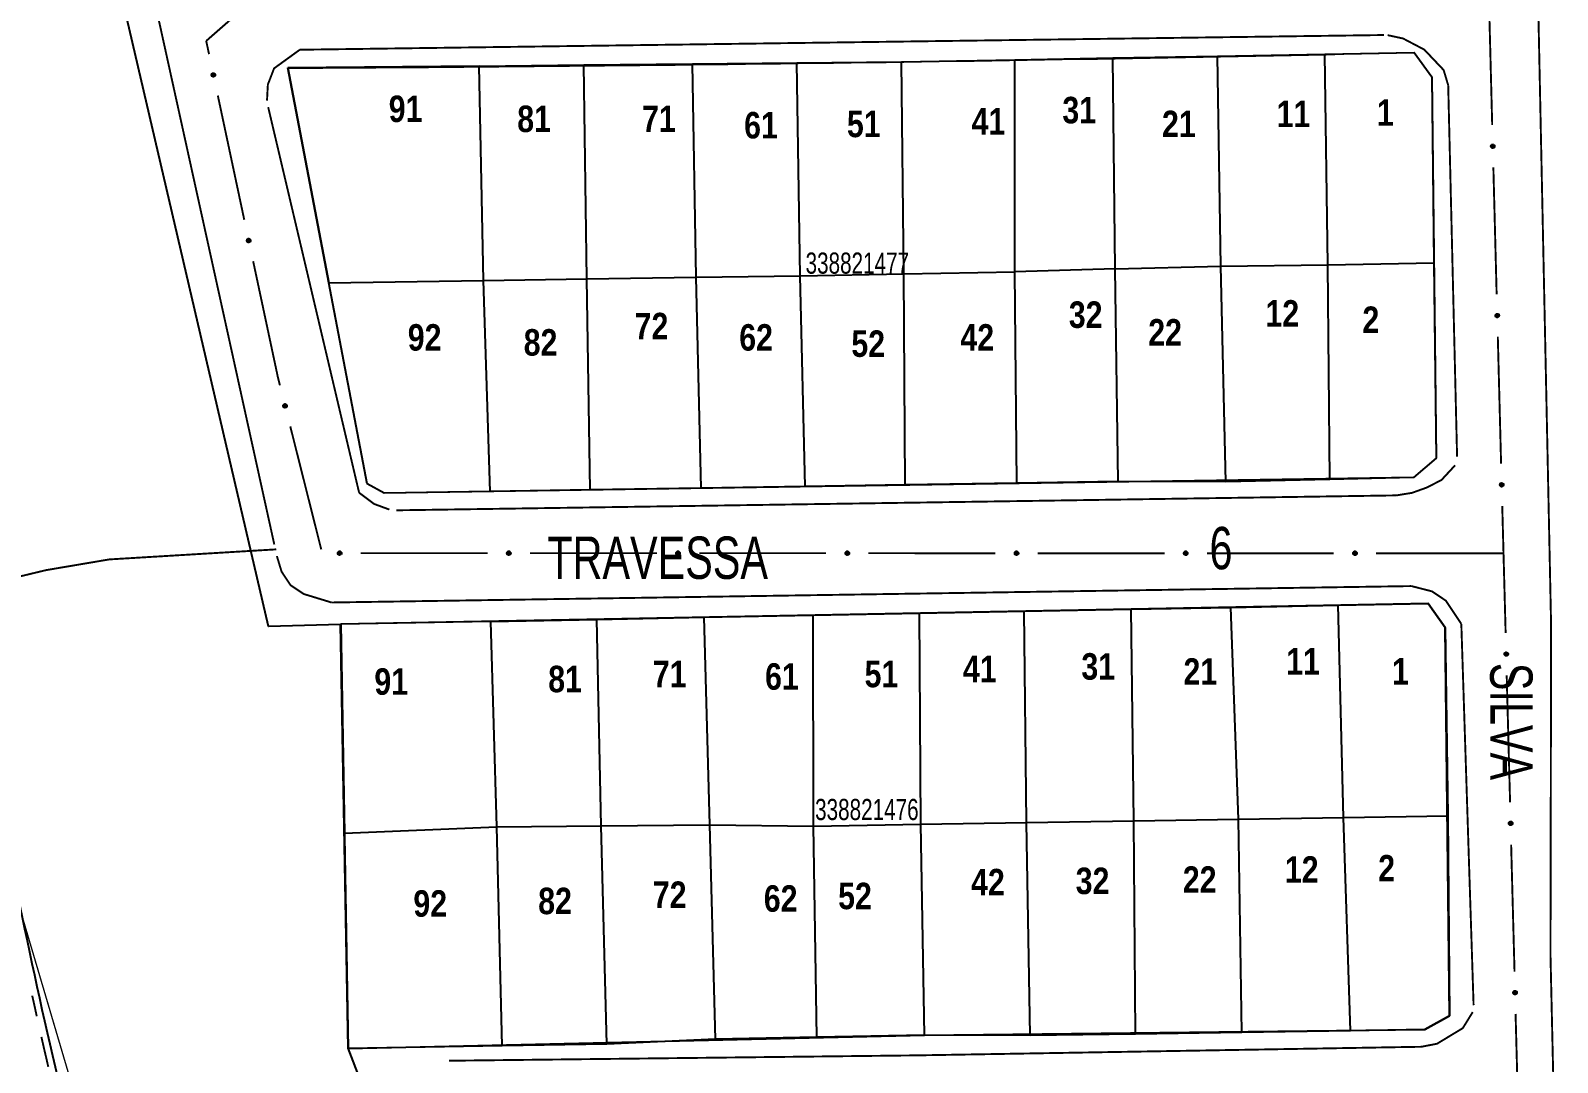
# Model space of a CAD drawing. Extents: x 204256 to 207861, y 4845615 to 4848347.
# Drawn here: x 204413.9 to 204558.3, y 4847186.8 to 4847284.3 of the extents above; entities that cross this region are included whole.
import ezdxf
from ezdxf.enums import TextEntityAlignment as Align

# ---------------------------------------------------------------- set-up
doc = ezdxf.new("R2010")
doc.units = 0
doc.header["$LTSCALE"] = 1.5
doc.header["$MEASUREMENT"] = 0
doc.linetypes.add('PHANTOMX2', pattern=[5, 2.5, -0.5, 0.5, -0.5, 0.5, -0.5])
doc.linetypes.add('TRACO_15', pattern=[3, 2, -1])
for name, color, linetype in [('CD-MALHA-LOTES', 40, 'CONTINUOUS'), ('CD_TXT_QUADRA', 7, 'CONTINUOUS'), ('LM-LIM-SETOR-FISCAL', 7, 'CONTINUOUS'), ('RU-QUADRAS', 210, 'CONTINUOUS'), ('SV-CAMINHO-TRILHA', 20, 'CONTINUOUS'), ('SV-EIXO-RUA-PAV', 20, 'CONTINUOUS'), ('SV-RUA-NAO-PAV-S-GUIA-C-GUIA', 7, 'PHANTOMX2'), ('SV-RUA-PAVIM-S-GUIA-C-GUIA', 7, 'CONTINUOUS'), ('SV-TXT-RUA-PAV-S-GUIA-C-GUIA', 7, 'CONTINUOUS'), ('Th_NmrPort', 7, 'CONTINUOUS')]:
    doc.layers.add(name, color=color, linetype=linetype)
doc.styles.add('ARIAL', font='ARIAL.TTF')
doc.styles.get("Standard").update_dxf_attribs({"font": 'swisscbo.ttf'})
doc.linetypes.add('Limite', pattern='A,20,-3,[130,ltypeshp.shx,S=6.35,R=0,X=0,Y=0],-3,20', length=46)

msp = doc.modelspace()

# ---------------------------------------------------------------- linework, layer by layer
at = {"layer": 'CD-MALHA-LOTES', "linetype": 'Continuous', "flags": 128}
for points in [[(204466.2, 4847281.08), (204476.48, 4847281.18)], [(204476.48, 4847281.18), (204486.34, 4847281.28)], [(204476.83, 4847261.02), (204476.48, 4847281.18)], [(204486.34, 4847281.28), (204496.24, 4847281.38)], [(204486.67, 4847261.16), (204486.34, 4847281.28)], [(204496.24, 4847281.38), (204506.95, 4847281.58)], [(204496.48, 4847261.34), (204496.24, 4847281.38)], [(204506.95, 4847281.58), (204516.24, 4847281.74)], [(204506.95, 4847261.55), (204506.95, 4847281.58)], [(204516.24, 4847281.74), (204526.12, 4847281.92)], [(204516.46, 4847261.81), (204516.24, 4847281.74)], [(204526.12, 4847281.92), (204536.29, 4847282.11)], [(204526.44, 4847262.07), (204526.12, 4847281.92)], [(204536.29, 4847282.11), (204544.73, 4847282.26), (204546.4, 4847279.96), (204546.57, 4847262.37)], [(204536.56, 4847262.19), (204536.29, 4847282.11)], [(204456.31, 4847280.98), (204438.22, 4847280.8)], [(204438.22, 4847280.8), (204442.09, 4847260.51)], [(204456.31, 4847280.98), (204466.2, 4847281.08)], [(204456.73, 4847260.72), (204456.31, 4847280.98)], [(204466.5, 4847260.87), (204466.2, 4847281.08)], [(204536.56, 4847262.19), (204546.57, 4847262.37)], [(204546.57, 4847262.37), (204546.79, 4847243.92), (204544.65, 4847242.1), (204536.76, 4847241.92)], [(204466.5, 4847260.87), (204476.83, 4847261.02)], [(204476.83, 4847261.02), (204486.67, 4847261.16)], [(204477.32, 4847241.1), (204476.83, 4847261.02)], [(204486.67, 4847261.16), (204496.48, 4847261.34)], [(204487.13, 4847241.25), (204486.67, 4847261.16)], [(204496.48, 4847261.34), (204506.95, 4847261.55)], [(204496.6, 4847241.41), (204496.48, 4847261.34)], [(204516.46, 4847261.81), (204506.95, 4847261.55)], [(204507.16, 4847241.58), (204506.95, 4847261.55)], [(204516.46, 4847261.81), (204526.44, 4847262.07)], [(204516.72, 4847241.73), (204516.46, 4847261.81)], [(204526.44, 4847262.07), (204536.56, 4847262.19)], [(204526.92, 4847241.7), (204526.44, 4847262.07)], [(204536.76, 4847241.92), (204536.56, 4847262.19)], [(204442.09, 4847260.51), (204456.73, 4847260.72)], [(204457.35, 4847240.77), (204447.34, 4847240.61), (204445.72, 4847241.5), (204442.09, 4847260.51)], [(204456.73, 4847260.72), (204466.5, 4847260.87)], [(204457.35, 4847240.77), (204456.73, 4847260.72)], [(204466.82, 4847240.93), (204466.5, 4847260.87)], [(204466.82, 4847240.93), (204457.35, 4847240.77)], [(204477.32, 4847241.1), (204466.82, 4847240.93)], [(204487.13, 4847241.25), (204477.32, 4847241.1)], [(204496.6, 4847241.41), (204487.13, 4847241.25)], [(204507.16, 4847241.58), (204496.6, 4847241.41)], [(204516.72, 4847241.73), (204507.16, 4847241.58)], [(204526.92, 4847241.7), (204516.72, 4847241.73)], [(204536.76, 4847241.92), (204526.92, 4847241.7)], [(204487.9, 4847229.08), (204497.95, 4847229.27)], [(204497.95, 4847229.27), (204507.86, 4847229.46)], [(204498.07, 4847209.33), (204497.95, 4847229.27)], [(204507.86, 4847229.46), (204517.96, 4847229.66)], [(204508.07, 4847209.49), (204507.86, 4847229.46)], [(204517.96, 4847229.66), (204527.38, 4847229.83)], [(204518.23, 4847209.65), (204517.96, 4847229.66)], [(204527.38, 4847229.83), (204537.53, 4847230.03)], [(204528.11, 4847209.81), (204527.38, 4847229.83)], [(204537.53, 4847230.03), (204546.05, 4847230.19), (204547.64, 4847227.94), (204547.89, 4847210.12)], [(204538.04, 4847209.96), (204537.53, 4847230.03)], [(204457.41, 4847228.5), (204443.23, 4847228.23)], [(204443.23, 4847228.23), (204443.58, 4847208.48)], [(204457.41, 4847228.5), (204467.45, 4847228.69)], [(204458, 4847209.1), (204457.41, 4847228.5)], [(204467.45, 4847228.69), (204477.59, 4847228.89)], [(204467.85, 4847209.19), (204467.45, 4847228.69)], [(204477.59, 4847228.89), (204487.9, 4847229.08)], [(204478.14, 4847209.28), (204477.59, 4847228.89)], [(204487.94, 4847209.17), (204487.9, 4847229.08)], [(204443.58, 4847208.48), (204458, 4847209.1)], [(204458, 4847209.1), (204467.85, 4847209.19)], [(204458.5, 4847188.39), (204458, 4847209.1)], [(204467.85, 4847209.19), (204478.14, 4847209.28)], [(204468.38, 4847188.55), (204467.85, 4847209.19)], [(204478.14, 4847209.28), (204487.94, 4847209.17)], [(204478.67, 4847189.02), (204478.14, 4847209.28)], [(204487.94, 4847209.17), (204498.07, 4847209.33)], [(204488.24, 4847189.22), (204487.94, 4847209.17)], [(204498.07, 4847209.33), (204508.07, 4847209.49)], [(204498.44, 4847189.42), (204498.07, 4847209.33)], [(204508.07, 4847209.49), (204518.23, 4847209.65)], [(204508.42, 4847189.36), (204508.07, 4847209.49)], [(204518.23, 4847209.65), (204528.11, 4847209.81)], [(204518.39, 4847189.51), (204518.23, 4847209.65)], [(204528.11, 4847209.81), (204538.04, 4847209.96)], [(204528.43, 4847189.67), (204528.11, 4847209.81)], [(204538.04, 4847209.96), (204547.89, 4847210.12)], [(204538.69, 4847189.82), (204538.04, 4847209.96)], [(204547.89, 4847210.12), (204548.06, 4847191.24), (204545.72, 4847189.93), (204538.69, 4847189.82)], [(204443.94, 4847188.16), (204443.58, 4847208.48)], [(204478.67, 4847189.02), (204468.38, 4847188.55)], [(204488.24, 4847189.22), (204478.67, 4847189.02)], [(204498.44, 4847189.42), (204488.24, 4847189.22)], [(204508.42, 4847189.36), (204498.44, 4847189.42)], [(204518.39, 4847189.51), (204508.42, 4847189.36)], [(204528.43, 4847189.67), (204518.39, 4847189.51)], [(204538.69, 4847189.82), (204528.43, 4847189.67)], [(204458.5, 4847188.39), (204443.94, 4847188.16)], [(204468.38, 4847188.55), (204458.5, 4847188.39)]]:
    msp.add_lwpolyline(points, dxfattribs=at)
at = {"layer": 'LM-LIM-SETOR-FISCAL', "linetype": 'Limite', "ltscale": 0.1, "const_width": 0.13, "flags": 128}
msp.add_lwpolyline([(204255.91, 4845774.54), (204446.84, 4845974), (204535.1, 4846039.96), (204560.77, 4846069.41), (204570.54, 4846097.54), (204632.4, 4846153.82), (204654.94, 4846153.05), (205078.23, 4846433.21), (204983.84, 4846565.04), (204273.38, 4846554.21), (204347.03, 4846594.12), (204378.32, 4846626.2), (204398.13, 4846660.67), (204526.98, 4846971.03), (204438.64, 4847114.19), (204402.08, 4847237.98), (204373.18, 4847447.79), (204373.2, 4847552.6), (204365.79, 4847552.5), (205446.22, 4847576.17), (205460.3, 4847496.97), (205556.14, 4847515.7), (205660.88, 4847539.89), (205654.63, 4847591.47), (205807.66, 4847598.84), (205876.3, 4847605.11), (205880.92, 4847594.37), (205947.96, 4847607.22), (205959.47, 4847609.16), (205968.56, 4847603.73), (205972.79, 4847599.34), (206017.95, 4847599.66), (206211.07, 4847610.99), (206253.35, 4847609.47), (206274.49, 4847604.21), (206283.85, 4847619.28), (206186.17, 4847750.07), (206524.96, 4848001.52), (206519.68, 4848013.26), (206960.49, 4848346.74), (206966.87, 4848336.83), (206987.16, 4848307.84), (207005.71, 4848281.99), (207017.4, 4848267.11), (206974.73, 4848235.13), (206955.48, 4848219.86), (206950.26, 4848216.07), (206955.58, 4848209.27), (206959.42, 4848202.77), (206982.67, 4848172.12), (206995.35, 4848155.22), (207005.92, 4848142.54), (207020.41, 4848120.82), (207031.95, 4848105.77), (207060.87, 4848065.4), (207066.5, 4848058.01), (207069.11, 4848053.33), (207069.26, 4848049.8), (207069.37, 4848045.04), (207075.04, 4848034.33), (207087.01, 4848019.05), (207090.77, 4848014.03), (207100.06, 4848001.48), (207111.59, 4847986.15), (207126.09, 4847965.9), (207130.37, 4847960.22), (207134.22, 4847955.66), (207145.03, 4847940.16), (207159.13, 4847921.36), (207169.47, 4847906.92), (207186.34, 4847883.83), (207193.03, 4847885.67), (207202.51, 4847892.47), (207242.67, 4847921.29), (207248.23, 4847915.4), (207260.72, 4847896.98), (207285.87, 4847860.83), (207310.76, 4847826.26), (207315.6, 4847819.35), (207328.91, 4847799.72), (207333.8, 4847793.43), (207340.01, 4847785.42), (207350.49, 4847771.92), (207365.1, 4847750.55), (207367.63, 4847745.51), (207368.81, 4847743.14), (207390.62, 4847713.26), (207400.06, 4847698.96), (207410.24, 4847685.38), (207427.79, 4847661.69), (207431.06, 4847656.73), (207440.44, 4847642.51), (207457.67, 4847619.01), (207463.75, 4847610.71), (207498.88, 4847562.81), (207506.17, 4847553.18), (207511.91, 4847545.61), (207531.85, 4847519.47), (207540.14, 4847507.78), (207556.36, 4847486.66), (207571.87, 4847465.34), (207564.83, 4847458.43), (207551.89, 4847445.71), (207534.74, 4847428.33), (207518.94, 4847409.14), (207499.11, 4847384.81), (207498.17, 4847383.65), (207496.47, 4847381.56), (207486.15, 4847368.88), (207482.26, 4847364.11), (207477.47, 4847358.01), (207465.6, 4847339.64), (207465.56, 4847339.57), (207453.37, 4847317.61), (207438.93, 4847286.56), (207430.8, 4847269.09), (207410.93, 4847225.64), (207406.21, 4847217.15), (207396.71, 4847200.13), (207391.02, 4847192.25), (207379.11, 4847175.75), (207360.52, 4847152.72), (207355.52, 4847146.52), (207336.47, 4847121.03), (207323.47, 4847103.64), (207318.06, 4847094.89), (207310.15, 4847082.08), (207305.19, 4847073.38), (207304.65, 4847072.43), (207303.79, 4847070.78), (207287.7, 4847039.93), (207271.61, 4847010.96), (207261.28, 4846991.91), (207237.73, 4846950.07), (207236, 4846947.01), (207246.02, 4846928.73), (207251.02, 4846918.92), (207261.83, 4846899.5), (207265.63, 4846893.3), (207284.85, 4846863.07), (207289.66, 4846855.66), (207307.47, 4846827.84), (207314.88, 4846816.63), (207320.06, 4846808.15), (207332.53, 4846791.25), (207339.11, 4846782.58), (207345.12, 4846773.87), (207348.76, 4846768.8), (207357.76, 4846756.36), (207363.08, 4846749.04), (207366.95, 4846743.73), (207375.37, 4846734.54), (207383.22, 4846728.41), (207384.7, 4846727.73), (207392.17, 4846724.3), (207394.9, 4846723.05), (207402.49, 4846720.73), (207417.51, 4846716.14), (207437.03, 4846709.56), (207455.89, 4846703.64), (207460.62, 4846701.8), (207464.4, 4846700.29), (207467.39, 4846699.09), (207481.11, 4846693.55), (207488.13, 4846690.92), (207492.95, 4846689.16), (207510.17, 4846679.84), (207529.47, 4846668.22), (207543.72, 4846659.45), (207561.49, 4846646.95), (207570.84, 4846639.98), (207577.05, 4846635.29), (207586.86, 4846628.1), (207606.11, 4846612.63), (207623.66, 4846599.69), (207639.45, 4846588.94), (207662.08, 4846572.67), (207671.27, 4846565.58), (207685.28, 4846561.61), (207697.24, 4846558.13), (207709.78, 4846554.65), (207731.23, 4846549.14), (207735.6, 4846547.91), (207745.02, 4846545.25), (207762.81, 4846541.24), (207775.65, 4846538.39), (207787.75, 4846535.54), (207783.77, 4846513.63), (207781.5, 4846502.37), (207779.56, 4846492.81), (207778.5, 4846480), (207783.13, 4846476.08), (207788.36, 4846474.34), (207788.71, 4846474.22), (207798.97, 4846471.45), (207842.08, 4846460.36), (207844.37, 4846459.93), (207847.21, 4846459.39), (207851.95, 4846457.87), (207854.6, 4846457.02), (207858.96, 4846455.96), (207860.74, 4846451.34), (207859.67, 4846437.09), (207856.83, 4846420), (207854.33, 4846403.63), (207846.53, 4846396.15), (207836.81, 4846356.4), (207833.21, 4846341.98), (207827.16, 4846317.88), (207806.6, 4846238.03), (207795.3, 4846194.29), (207792.57, 4846183.36), (207787.76, 4846165.39), (207754.01, 4846025.3), (207739.36, 4845961), (207739.21, 4845960.34), (207737.77, 4845953.31), (207733.28, 4845938.2), (207726.95, 4845910.14), (207723, 4845891.36), (207741.21, 4845886.65), (207760.55, 4845879.79), (207773.24, 4845875.33), (207781.18, 4845873.09), (207785.9, 4845871.77), (207797.77, 4845868.36), (207799.24, 4845867.93), (207814.84, 4845863.98), (207831.48, 4845857.74), (207850.72, 4845850.88), (207842.01, 4845830.09), (207833.57, 4845800.72), (207825.14, 4845777.91), (207814.83, 4845746.81), (207813.3, 4845742.3), (207812.54, 4845740.05), (207809.34, 4845729.53), (207804.2, 4845714.63), (207791.7, 4845677.75), (207783.5, 4845679.57), (207766.81, 4845685.02), (207754.43, 4845688.82), (207739.64, 4845691.3), (207722.13, 4845693.94), (207717.1, 4845694.68), (207690.08, 4845700.62), (207680.08, 4845702.89), (207670.03, 4845704.98), (207667.81, 4845700.16), (207660.99, 4845676.98), (207660.54, 4845673.8), (207657.39, 4845659.57), (207656.59, 4845656.53), (207655.95, 4845653.98), (207650.56, 4845639.59), (207647.27, 4845633.02), (207644.17, 4845622.85), (207641.37, 4845615.1), (207618.1, 4845615.4), (207601.33, 4845615.86), (207592.93, 4845615.82), (207543.69, 4845617.43), (207493.78, 4845618.83), (207471.28, 4845620.61), (207442.67, 4845621.38), (207409.05, 4845621.45), (207395.8, 4845621.64), (207345.61, 4845622.76), (207297.34, 4845623.66), (207294.87, 4845656.58), (207289.29, 4845728.51), (207262.54, 4845726.7), (207256.04, 4845726.92), (207223.17, 4845727.38), (207195.16, 4845729.67), (207135.61, 4845730.44), (207094.04, 4845731.93), (207071.52, 4845732.83), (207036.85, 4845734.18), (207004.87, 4845734.18), (206995.29, 4845734.45), (206955.41, 4845735.22), (205304.22, 4845806.54), (205065.89, 4845798.29), (204762.24, 4845774.02), (204255.91, 4845774.54)], close=True, dxfattribs=at)
at = {"layer": 'RU-QUADRAS', "color": 6, "linetype": 'Continuous'}
msp.add_lwpolyline([(204387.44, 4847361.59), (204397.67, 4847296.07), (204408.44, 4847230.27), (204410.4, 4847214.76, 0.016314), (204417.77, 4847179.91), (204420.68, 4847169.53, 0.01877), (204432.62, 4847134.8), (204438.39, 4847122.59), (204468.64, 4847123.84), (204443.94, 4847188.17), (204443.21, 4847228.21), (204436.39, 4847228.03), (204421.41, 4847292.42, -0.019326), (204417.59, 4847332.34), (204411.6, 4847332.04, 0.014789), (204409.44, 4847395.43)], format="xyb", dxfattribs=at)
msp.add_lwpolyline([(204438.22, 4847280.8, 0.004075), (204544.73, 4847282.26), (204546.4, 4847279.96), (204546.79, 4847243.92), (204544.65, 4847242.1), (204447.34, 4847240.61), (204445.72, 4847241.5)], format="xyb", close=True, dxfattribs=at)
msp.add_lwpolyline([(204517.96, 4847229.66), (204443.23, 4847228.23), (204443.94, 4847188.16), (204498.44, 4847189.42), (204545.72, 4847189.93), (204548.06, 4847191.24), (204547.64, 4847227.94), (204546.05, 4847230.19)], close=True, dxfattribs=at)
at = {"layer": 'SV-CAMINHO-TRILHA', "linetype": 'TRACO_15', "const_width": 0.18}
msp.add_lwpolyline([(204437.13, 4847235.31), (204421.35, 4847234.36), (204415.38, 4847233.35), (204406.61, 4847231.24)], dxfattribs=at)
at = {"layer": 'SV-EIXO-RUA-PAV', "const_width": 0.18}
for points in [[(204551.79, 4847287.39), (204552.1, 4847275.4)], [(204430.51, 4847283.35), (204434.06, 4847286.46)], [(204430.57, 4847283.08), (204430.51, 4847283.35)], [(204430.78, 4847282.1), (204430.57, 4847283.08)], [(204434.11, 4847266.45), (204431.61, 4847278.19)], [(204552.21, 4847271.4), (204552.52, 4847259.4)], [(204437.29, 4847251.57), (204434.95, 4847262.54)], [(204552.63, 4847255.4), (204552.94, 4847243.41)], [(204437.48, 4847250.81), (204437.29, 4847251.57)], [(204441.39, 4847235.3), (204438.46, 4847246.93)], [(204553.05, 4847239.41), (204553.37, 4847227.41)], [(204457.12, 4847234.95), (204445.12, 4847234.95)], [(204473.12, 4847234.95), (204461.12, 4847234.95)], [(204489.12, 4847234.95), (204477.12, 4847234.95)], [(204505.12, 4847234.94), (204493.12, 4847234.95)], [(204521.12, 4847234.94), (204509.12, 4847234.94)], [(204537.12, 4847234.94), (204525.12, 4847234.94)], [(204553.12, 4847234.94), (204541.12, 4847234.94)], [(204553.47, 4847223.41), (204553.79, 4847211.42)], [(204553.89, 4847207.42), (204554.21, 4847195.42)], [(204554.31, 4847191.42), (204554.63, 4847179.43)]]:
    msp.add_lwpolyline(points, dxfattribs=at)
at = {"layer": 'SV-EIXO-RUA-PAV'}
for points in [[(204431.12, 4847279.98), (204431.07, 4847280.01), (204431.04, 4847280.04), (204431.03, 4847280.07), (204431.02, 4847280.11), (204431.01, 4847280.14), (204431.02, 4847280.18), (204431.03, 4847280.22), (204431.05, 4847280.26), (204431.09, 4847280.29), (204431.12, 4847280.31), (204431.15, 4847280.32), (204431.19, 4847280.32), (204431.23, 4847280.32), (204431.27, 4847280.3), (204431.31, 4847280.28), (204431.34, 4847280.25), (204431.35, 4847280.21), (204431.36, 4847280.18), (204431.37, 4847280.14), (204431.36, 4847280.11), (204431.35, 4847280.07), (204431.32, 4847280.03), (204431.29, 4847280), (204431.26, 4847279.98), (204431.23, 4847279.97), (204431.19, 4847279.97), (204431.16, 4847279.97), (204431.12, 4847279.98)], [(204552.26, 4847273.54), (204552.3, 4847273.51), (204552.32, 4847273.47), (204552.33, 4847273.44), (204552.33, 4847273.4), (204552.33, 4847273.37), (204552.32, 4847273.33), (204552.3, 4847273.3), (204552.27, 4847273.26), (204552.23, 4847273.24), (204552.2, 4847273.23), (204552.16, 4847273.22), (204552.13, 4847273.22), (204552.09, 4847273.23), (204552.06, 4847273.25), (204552.02, 4847273.29), (204552, 4847273.32), (204551.99, 4847273.36), (204551.98, 4847273.39), (204551.98, 4847273.43), (204551.99, 4847273.47), (204552.01, 4847273.5), (204552.05, 4847273.54), (204552.08, 4847273.56), (204552.12, 4847273.57), (204552.15, 4847273.57), (204552.19, 4847273.57), (204552.22, 4847273.56), (204552.26, 4847273.54)], [(204434.45, 4847264.34), (204434.41, 4847264.36), (204434.38, 4847264.39), (204434.36, 4847264.43), (204434.36, 4847264.46), (204434.35, 4847264.49), (204434.36, 4847264.53), (204434.37, 4847264.57), (204434.39, 4847264.61), (204434.43, 4847264.64), (204434.46, 4847264.66), (204434.49, 4847264.67), (204434.53, 4847264.67), (204434.56, 4847264.67), (204434.6, 4847264.66), (204434.65, 4847264.63), (204434.67, 4847264.6), (204434.69, 4847264.57), (204434.7, 4847264.53), (204434.71, 4847264.5), (204434.7, 4847264.46), (204434.69, 4847264.42), (204434.66, 4847264.38), (204434.63, 4847264.35), (204434.6, 4847264.33), (204434.57, 4847264.32), (204434.53, 4847264.32), (204434.49, 4847264.32), (204434.45, 4847264.34)], [(204552.68, 4847257.55), (204552.72, 4847257.51), (204552.74, 4847257.48), (204552.75, 4847257.44), (204552.76, 4847257.41), (204552.75, 4847257.37), (204552.74, 4847257.34), (204552.72, 4847257.3), (204552.69, 4847257.27), (204552.65, 4847257.24), (204552.62, 4847257.23), (204552.58, 4847257.23), (204552.55, 4847257.23), (204552.51, 4847257.24), (204552.48, 4847257.26), (204552.44, 4847257.29), (204552.42, 4847257.33), (204552.41, 4847257.36), (204552.4, 4847257.4), (204552.41, 4847257.44), (204552.42, 4847257.47), (204552.44, 4847257.51), (204552.47, 4847257.54), (204552.5, 4847257.57), (204552.54, 4847257.58), (204552.57, 4847257.58), (204552.61, 4847257.58), (204552.65, 4847257.57), (204552.68, 4847257.55)], [(204437.9, 4847248.71), (204437.86, 4847248.73), (204437.82, 4847248.76), (204437.81, 4847248.79), (204437.8, 4847248.83), (204437.79, 4847248.86), (204437.79, 4847248.9), (204437.8, 4847248.94), (204437.83, 4847248.98), (204437.86, 4847249.01), (204437.89, 4847249.03), (204437.92, 4847249.04), (204437.96, 4847249.05), (204438, 4847249.05), (204438.04, 4847249.03), (204438.08, 4847249.01), (204438.11, 4847248.98), (204438.13, 4847248.95), (204438.14, 4847248.91), (204438.14, 4847248.88), (204438.14, 4847248.84), (204438.13, 4847248.8), (204438.1, 4847248.76), (204438.08, 4847248.73), (204438.04, 4847248.71), (204438.01, 4847248.7), (204437.98, 4847248.69), (204437.94, 4847248.69), (204437.9, 4847248.71)], [(204553.1, 4847241.55), (204553.14, 4847241.52), (204553.16, 4847241.48), (204553.17, 4847241.45), (204553.18, 4847241.41), (204553.17, 4847241.38), (204553.17, 4847241.34), (204553.15, 4847241.31), (204553.11, 4847241.27), (204553.07, 4847241.25), (204553.04, 4847241.24), (204553, 4847241.23), (204552.97, 4847241.23), (204552.93, 4847241.25), (204552.9, 4847241.27), (204552.86, 4847241.3), (204552.84, 4847241.34), (204552.83, 4847241.37), (204552.82, 4847241.41), (204552.83, 4847241.44), (204552.84, 4847241.48), (204552.86, 4847241.51), (204552.89, 4847241.55), (204552.93, 4847241.57), (204552.96, 4847241.58), (204553, 4847241.59), (204553.03, 4847241.58), (204553.07, 4847241.58), (204553.1, 4847241.55)], [(204443.26, 4847234.84), (204443.23, 4847234.81), (204443.19, 4847234.78), (204443.16, 4847234.77), (204443.12, 4847234.77), (204443.09, 4847234.77), (204443.05, 4847234.78), (204443.02, 4847234.8), (204442.98, 4847234.84), (204442.96, 4847234.88), (204442.95, 4847234.91), (204442.94, 4847234.95), (204442.95, 4847234.98), (204442.96, 4847235.02), (204442.98, 4847235.05), (204443.02, 4847235.09), (204443.05, 4847235.11), (204443.09, 4847235.12), (204443.12, 4847235.12), (204443.16, 4847235.12), (204443.19, 4847235.11), (204443.23, 4847235.09), (204443.26, 4847235.05), (204443.29, 4847235.02), (204443.3, 4847234.98), (204443.3, 4847234.95), (204443.3, 4847234.91), (204443.29, 4847234.88), (204443.26, 4847234.84)], [(204459.26, 4847234.84), (204459.23, 4847234.8), (204459.19, 4847234.78), (204459.16, 4847234.77), (204459.12, 4847234.77), (204459.09, 4847234.77), (204459.05, 4847234.78), (204459.02, 4847234.8), (204458.98, 4847234.84), (204458.96, 4847234.88), (204458.95, 4847234.91), (204458.94, 4847234.95), (204458.95, 4847234.98), (204458.96, 4847235.02), (204458.98, 4847235.05), (204459.02, 4847235.09), (204459.05, 4847235.11), (204459.09, 4847235.12), (204459.12, 4847235.12), (204459.16, 4847235.12), (204459.19, 4847235.11), (204459.23, 4847235.09), (204459.26, 4847235.05), (204459.29, 4847235.02), (204459.3, 4847234.98), (204459.3, 4847234.95), (204459.3, 4847234.91), (204459.29, 4847234.88), (204459.26, 4847234.84)], [(204475.26, 4847234.84), (204475.23, 4847234.8), (204475.19, 4847234.78), (204475.16, 4847234.77), (204475.12, 4847234.77), (204475.09, 4847234.77), (204475.05, 4847234.78), (204475.02, 4847234.8), (204474.98, 4847234.84), (204474.96, 4847234.87), (204474.95, 4847234.91), (204474.94, 4847234.95), (204474.95, 4847234.98), (204474.96, 4847235.01), (204474.98, 4847235.05), (204475.02, 4847235.09), (204475.05, 4847235.11), (204475.09, 4847235.12), (204475.12, 4847235.12), (204475.16, 4847235.12), (204475.19, 4847235.11), (204475.23, 4847235.09), (204475.26, 4847235.05), (204475.29, 4847235.01), (204475.3, 4847234.98), (204475.3, 4847234.94), (204475.3, 4847234.91), (204475.29, 4847234.87), (204475.26, 4847234.84)], [(204491.26, 4847234.84), (204491.23, 4847234.8), (204491.19, 4847234.78), (204491.16, 4847234.77), (204491.12, 4847234.77), (204491.09, 4847234.77), (204491.05, 4847234.78), (204491.02, 4847234.8), (204490.98, 4847234.83), (204490.96, 4847234.87), (204490.95, 4847234.91), (204490.94, 4847234.94), (204490.95, 4847234.98), (204490.96, 4847235.01), (204490.98, 4847235.05), (204491.02, 4847235.08), (204491.05, 4847235.11), (204491.09, 4847235.12), (204491.12, 4847235.12), (204491.16, 4847235.12), (204491.19, 4847235.1), (204491.23, 4847235.08), (204491.26, 4847235.05), (204491.29, 4847235.01), (204491.3, 4847234.98), (204491.3, 4847234.94), (204491.3, 4847234.91), (204491.29, 4847234.87), (204491.26, 4847234.84)], [(204507.26, 4847234.83), (204507.23, 4847234.8), (204507.19, 4847234.78), (204507.16, 4847234.77), (204507.12, 4847234.76), (204507.09, 4847234.77), (204507.05, 4847234.78), (204507.02, 4847234.8), (204506.98, 4847234.83), (204506.96, 4847234.87), (204506.95, 4847234.91), (204506.94, 4847234.94), (204506.95, 4847234.98), (204506.96, 4847235.01), (204506.98, 4847235.05), (204507.02, 4847235.08), (204507.05, 4847235.11), (204507.09, 4847235.11), (204507.12, 4847235.12), (204507.16, 4847235.11), (204507.19, 4847235.1), (204507.23, 4847235.08), (204507.26, 4847235.05), (204507.29, 4847235.01), (204507.3, 4847234.98), (204507.3, 4847234.94), (204507.3, 4847234.91), (204507.29, 4847234.87), (204507.26, 4847234.83)], [(204523.26, 4847234.83), (204523.23, 4847234.8), (204523.19, 4847234.77), (204523.16, 4847234.76), (204523.12, 4847234.76), (204523.09, 4847234.77), (204523.05, 4847234.78), (204523.02, 4847234.8), (204522.98, 4847234.83), (204522.96, 4847234.87), (204522.95, 4847234.9), (204522.94, 4847234.94), (204522.95, 4847234.97), (204522.96, 4847235.01), (204522.98, 4847235.05), (204523.02, 4847235.08), (204523.05, 4847235.1), (204523.09, 4847235.11), (204523.12, 4847235.12), (204523.16, 4847235.11), (204523.19, 4847235.1), (204523.23, 4847235.08), (204523.26, 4847235.05), (204523.29, 4847235.01), (204523.3, 4847234.98), (204523.3, 4847234.94), (204523.3, 4847234.9), (204523.29, 4847234.87), (204523.26, 4847234.83)], [(204539.26, 4847234.83), (204539.23, 4847234.8), (204539.19, 4847234.77), (204539.16, 4847234.76), (204539.12, 4847234.76), (204539.09, 4847234.76), (204539.05, 4847234.78), (204539.02, 4847234.8), (204538.98, 4847234.83), (204538.96, 4847234.87), (204538.95, 4847234.9), (204538.94, 4847234.94), (204538.95, 4847234.97), (204538.96, 4847235.01), (204538.98, 4847235.04), (204539.02, 4847235.08), (204539.05, 4847235.1), (204539.09, 4847235.11), (204539.12, 4847235.11), (204539.16, 4847235.11), (204539.19, 4847235.1), (204539.23, 4847235.08), (204539.26, 4847235.04), (204539.29, 4847235.01), (204539.3, 4847234.97), (204539.3, 4847234.94), (204539.3, 4847234.9), (204539.29, 4847234.87), (204539.26, 4847234.83)], [(204553.52, 4847225.56), (204553.56, 4847225.53), (204553.58, 4847225.49), (204553.6, 4847225.45), (204553.6, 4847225.42), (204553.6, 4847225.39), (204553.59, 4847225.35), (204553.57, 4847225.31), (204553.53, 4847225.28), (204553.5, 4847225.25), (204553.46, 4847225.24), (204553.43, 4847225.24), (204553.39, 4847225.24), (204553.36, 4847225.25), (204553.32, 4847225.27), (204553.28, 4847225.31), (204553.26, 4847225.34), (204553.25, 4847225.38), (204553.25, 4847225.41), (204553.25, 4847225.45), (204553.26, 4847225.48), (204553.28, 4847225.52), (204553.31, 4847225.55), (204553.35, 4847225.58), (204553.38, 4847225.59), (204553.42, 4847225.59), (204553.45, 4847225.59), (204553.49, 4847225.58), (204553.52, 4847225.56)], [(204553.95, 4847209.56), (204553.98, 4847209.53), (204554.01, 4847209.5), (204554.02, 4847209.46), (204554.02, 4847209.43), (204554.02, 4847209.39), (204554.01, 4847209.36), (204553.99, 4847209.32), (204553.95, 4847209.28), (204553.92, 4847209.26), (204553.88, 4847209.25), (204553.85, 4847209.24), (204553.81, 4847209.25), (204553.78, 4847209.26), (204553.74, 4847209.28), (204553.7, 4847209.31), (204553.68, 4847209.35), (204553.67, 4847209.38), (204553.67, 4847209.42), (204553.67, 4847209.45), (204553.68, 4847209.49), (204553.7, 4847209.52), (204553.73, 4847209.56), (204553.77, 4847209.58), (204553.8, 4847209.59), (204553.84, 4847209.6), (204553.87, 4847209.6), (204553.91, 4847209.59), (204553.95, 4847209.56)], [(204554.37, 4847193.57), (204554.4, 4847193.54), (204554.43, 4847193.5), (204554.44, 4847193.47), (204554.44, 4847193.43), (204554.44, 4847193.4), (204554.43, 4847193.36), (204554.41, 4847193.32), (204554.38, 4847193.29), (204554.34, 4847193.27), (204554.3, 4847193.25), (204554.27, 4847193.25), (204554.23, 4847193.25), (204554.2, 4847193.26), (204554.16, 4847193.28), (204554.12, 4847193.32), (204554.1, 4847193.35), (204554.09, 4847193.39), (204554.09, 4847193.42), (204554.09, 4847193.46), (204554.1, 4847193.49), (204554.12, 4847193.53), (204554.15, 4847193.56), (204554.19, 4847193.59), (204554.22, 4847193.6), (204554.26, 4847193.6), (204554.29, 4847193.6), (204554.33, 4847193.59), (204554.37, 4847193.57)]]:
    msp.add_lwpolyline(points, close=True, dxfattribs=at)
for points in [[(204431.04, 4847280.04), (204431.01, 4847280.14)], [(204431.09, 4847280), (204431.02, 4847280.19)], [(204431.07, 4847280.01), (204431.02, 4847280.18)], [(204431.06, 4847280.03), (204431.02, 4847280.15)], [(204431.12, 4847279.98), (204431.03, 4847280.22)], [(204431.14, 4847279.98), (204431.04, 4847280.23)], [(204431.16, 4847279.97), (204431.05, 4847280.26)], [(204431.17, 4847279.97), (204431.07, 4847280.27)], [(204431.19, 4847279.97), (204431.09, 4847280.29)], [(204431.21, 4847279.97), (204431.1, 4847280.29)], [(204431.23, 4847279.97), (204431.12, 4847280.31)], [(204431.24, 4847279.98), (204431.14, 4847280.31)], [(204431.26, 4847279.98), (204431.15, 4847280.32)], [(204431.28, 4847279.99), (204431.17, 4847280.32)], [(204431.29, 4847280), (204431.19, 4847280.32)], [(204431.31, 4847280.02), (204431.21, 4847280.31)], [(204431.32, 4847280.03), (204431.23, 4847280.32)], [(204431.33, 4847280.05), (204431.25, 4847280.31)], [(204431.35, 4847280.07), (204431.27, 4847280.3)], [(204431.35, 4847280.09), (204431.29, 4847280.28)], [(204431.36, 4847280.11), (204431.31, 4847280.28)], [(204431.36, 4847280.13), (204431.32, 4847280.26)], [(204431.37, 4847280.14), (204431.34, 4847280.25)], [(204551.98, 4847273.43), (204552, 4847273.32)], [(204551.99, 4847273.47), (204552.02, 4847273.29)], [(204551.99, 4847273.44), (204552.01, 4847273.31)], [(204552.01, 4847273.5), (204552.06, 4847273.25)], [(204552.01, 4847273.48), (204552.04, 4847273.28)], [(204552.03, 4847273.52), (204552.07, 4847273.25)], [(204552.05, 4847273.54), (204552.09, 4847273.23)], [(204552.07, 4847273.55), (204552.11, 4847273.23)], [(204552.08, 4847273.56), (204552.13, 4847273.22)], [(204552.1, 4847273.56), (204552.14, 4847273.23)], [(204552.12, 4847273.57), (204552.16, 4847273.22)], [(204552.14, 4847273.57), (204552.18, 4847273.22)], [(204552.15, 4847273.57), (204552.2, 4847273.23)], [(204552.17, 4847273.57), (204552.22, 4847273.24)], [(204552.19, 4847273.57), (204552.23, 4847273.24)], [(204552.21, 4847273.56), (204552.25, 4847273.25)], [(204552.22, 4847273.56), (204552.27, 4847273.26)], [(204552.24, 4847273.55), (204552.28, 4847273.28)], [(204552.26, 4847273.54), (204552.3, 4847273.3)], [(204552.28, 4847273.52), (204552.31, 4847273.32)], [(204552.3, 4847273.51), (204552.32, 4847273.33)], [(204552.31, 4847273.49), (204552.33, 4847273.36)], [(204552.32, 4847273.47), (204552.33, 4847273.37)], [(204434.38, 4847264.39), (204434.35, 4847264.49)], [(204434.43, 4847264.35), (204434.36, 4847264.54)], [(204434.41, 4847264.36), (204434.36, 4847264.53)], [(204434.4, 4847264.38), (204434.36, 4847264.5)], [(204434.45, 4847264.34), (204434.37, 4847264.57)], [(204434.48, 4847264.33), (204434.38, 4847264.59)], [(204434.49, 4847264.32), (204434.39, 4847264.61)], [(204434.51, 4847264.32), (204434.41, 4847264.62)], [(204434.53, 4847264.32), (204434.43, 4847264.64)], [(204434.55, 4847264.32), (204434.44, 4847264.64)], [(204434.57, 4847264.32), (204434.46, 4847264.66)], [(204434.58, 4847264.33), (204434.48, 4847264.66)], [(204434.6, 4847264.33), (204434.49, 4847264.67)], [(204434.62, 4847264.35), (204434.51, 4847264.67)], [(204434.63, 4847264.35), (204434.53, 4847264.67)], [(204434.65, 4847264.37), (204434.55, 4847264.67)], [(204434.66, 4847264.38), (204434.56, 4847264.67)], [(204434.67, 4847264.4), (204434.59, 4847264.66)], [(204434.69, 4847264.42), (204434.6, 4847264.66)], [(204434.69, 4847264.45), (204434.63, 4847264.63)], [(204434.7, 4847264.46), (204434.65, 4847264.63)], [(204434.7, 4847264.48), (204434.66, 4847264.61)], [(204434.71, 4847264.5), (204434.67, 4847264.6)], [(204552.41, 4847257.45), (204552.43, 4847257.32)], [(204552.41, 4847257.44), (204552.42, 4847257.33)], [(204552.42, 4847257.47), (204552.44, 4847257.29)], [(204552.43, 4847257.48), (204552.46, 4847257.29)], [(204552.44, 4847257.51), (204552.48, 4847257.26)], [(204552.45, 4847257.52), (204552.49, 4847257.25)], [(204552.47, 4847257.54), (204552.51, 4847257.24)], [(204552.49, 4847257.55), (204552.53, 4847257.24)], [(204552.5, 4847257.57), (204552.55, 4847257.23)], [(204552.52, 4847257.57), (204552.57, 4847257.23)], [(204552.54, 4847257.58), (204552.58, 4847257.23)], [(204552.56, 4847257.58), (204552.6, 4847257.23)], [(204552.57, 4847257.58), (204552.62, 4847257.23)], [(204552.59, 4847257.58), (204552.64, 4847257.24)], [(204552.61, 4847257.58), (204552.65, 4847257.24)], [(204552.63, 4847257.57), (204552.67, 4847257.26)], [(204552.65, 4847257.57), (204552.69, 4847257.27)], [(204552.66, 4847257.56), (204552.71, 4847257.29)], [(204552.68, 4847257.55), (204552.72, 4847257.3)], [(204552.7, 4847257.53), (204552.73, 4847257.33)], [(204552.72, 4847257.51), (204552.74, 4847257.34)], [(204552.73, 4847257.49), (204552.75, 4847257.37)], [(204552.74, 4847257.48), (204552.75, 4847257.37)], [(204437.86, 4847248.73), (204437.79, 4847248.9)], [(204437.84, 4847248.75), (204437.79, 4847248.87)], [(204437.82, 4847248.76), (204437.79, 4847248.86)], [(204437.9, 4847248.71), (204437.8, 4847248.94)], [(204437.88, 4847248.72), (204437.8, 4847248.91)], [(204437.92, 4847248.7), (204437.82, 4847248.96)], [(204437.94, 4847248.69), (204437.83, 4847248.98)], [(204437.96, 4847248.7), (204437.84, 4847248.99)], [(204437.98, 4847248.69), (204437.86, 4847249.01)], [(204437.99, 4847248.7), (204437.87, 4847249.02)], [(204438.01, 4847248.7), (204437.89, 4847249.03)], [(204438.03, 4847248.71), (204437.91, 4847249.04)], [(204438.04, 4847248.71), (204437.92, 4847249.04)], [(204438.06, 4847248.72), (204437.94, 4847249.04)], [(204438.08, 4847248.73), (204437.96, 4847249.05)], [(204438.09, 4847248.75), (204437.98, 4847249.04)], [(204438.1, 4847248.76), (204438, 4847249.05)], [(204438.11, 4847248.78), (204438.02, 4847249.04)], [(204438.13, 4847248.8), (204438.04, 4847249.03)], [(204438.13, 4847248.83), (204438.06, 4847249.01)], [(204438.14, 4847248.84), (204438.08, 4847249.01)], [(204438.14, 4847248.86), (204438.1, 4847248.99)], [(204438.14, 4847248.88), (204438.11, 4847248.98)], [(204552.83, 4847241.45), (204552.85, 4847241.32)], [(204552.83, 4847241.44), (204552.84, 4847241.34)], [(204552.84, 4847241.48), (204552.86, 4847241.3)], [(204552.85, 4847241.49), (204552.88, 4847241.29)], [(204552.86, 4847241.51), (204552.9, 4847241.27)], [(204552.88, 4847241.53), (204552.92, 4847241.26)], [(204552.89, 4847241.55), (204552.93, 4847241.25)], [(204552.91, 4847241.56), (204552.95, 4847241.24)], [(204552.93, 4847241.57), (204552.97, 4847241.23)], [(204552.94, 4847241.57), (204552.99, 4847241.24)], [(204552.96, 4847241.58), (204553, 4847241.23)], [(204552.98, 4847241.58), (204553.02, 4847241.24)], [(204553, 4847241.59), (204553.04, 4847241.24)], [(204553.01, 4847241.58), (204553.06, 4847241.25)], [(204553.03, 4847241.58), (204553.07, 4847241.25)], [(204553.05, 4847241.58), (204553.09, 4847241.27)], [(204553.07, 4847241.58), (204553.11, 4847241.27)], [(204553.08, 4847241.56), (204553.13, 4847241.29)], [(204553.1, 4847241.55), (204553.15, 4847241.31)], [(204553.12, 4847241.53), (204553.15, 4847241.33)], [(204553.14, 4847241.52), (204553.17, 4847241.34)], [(204553.15, 4847241.5), (204553.17, 4847241.37)], [(204553.16, 4847241.48), (204553.17, 4847241.38)], [(204443.3, 4847234.98), (204442.94, 4847234.95)], [(204443.29, 4847235.02), (204442.95, 4847234.98)], [(204443.29, 4847235), (204442.95, 4847234.97)], [(204443.29, 4847234.97), (204442.95, 4847234.93)], [(204443.3, 4847234.95), (204442.95, 4847234.91)], [(204443.26, 4847235.05), (204442.96, 4847235.02)], [(204443.27, 4847235.04), (204442.96, 4847235)], [(204443.24, 4847235.07), (204442.97, 4847235.04)], [(204443.23, 4847235.09), (204442.98, 4847235.05)], [(204443.21, 4847235.1), (204443.01, 4847235.07)], [(204443.19, 4847235.11), (204443.02, 4847235.09)], [(204443.17, 4847235.11), (204443.04, 4847235.1)], [(204443.16, 4847235.12), (204443.05, 4847235.11)], [(204459.3, 4847234.98), (204458.94, 4847234.95)], [(204459.29, 4847235.02), (204458.95, 4847234.98)], [(204459.29, 4847235), (204458.95, 4847234.96)], [(204459.29, 4847234.96), (204458.95, 4847234.93)], [(204459.3, 4847234.95), (204458.95, 4847234.91)], [(204459.26, 4847235.05), (204458.96, 4847235.02)], [(204459.27, 4847235.04), (204458.96, 4847235)], [(204459.24, 4847235.07), (204458.97, 4847235.04)], [(204459.23, 4847235.09), (204458.98, 4847235.05)], [(204459.21, 4847235.1), (204459.01, 4847235.07)], [(204459.19, 4847235.11), (204459.02, 4847235.09)], [(204459.17, 4847235.11), (204459.04, 4847235.1)], [(204459.16, 4847235.12), (204459.05, 4847235.11)], [(204475.3, 4847234.98), (204474.94, 4847234.95)], [(204475.29, 4847235.01), (204474.95, 4847234.98)], [(204475.29, 4847235), (204474.95, 4847234.96)], [(204475.29, 4847234.96), (204474.95, 4847234.93)], [(204475.3, 4847234.94), (204474.95, 4847234.91)], [(204475.26, 4847235.05), (204474.96, 4847235.01)], [(204475.27, 4847235.03), (204474.96, 4847235)], [(204475.24, 4847235.07), (204474.97, 4847235.03)], [(204475.23, 4847235.09), (204474.98, 4847235.05)], [(204475.21, 4847235.09), (204475.01, 4847235.07)], [(204475.19, 4847235.11), (204475.02, 4847235.09)], [(204475.17, 4847235.11), (204475.04, 4847235.1)], [(204475.16, 4847235.12), (204475.05, 4847235.11)], [(204491.3, 4847234.98), (204490.94, 4847234.94)], [(204491.29, 4847235.01), (204490.95, 4847234.98)], [(204491.29, 4847235), (204490.95, 4847234.96)], [(204491.29, 4847234.96), (204490.95, 4847234.93)], [(204491.3, 4847234.94), (204490.95, 4847234.91)], [(204491.26, 4847235.05), (204490.96, 4847235.01)], [(204491.27, 4847235.03), (204490.96, 4847235)], [(204491.24, 4847235.06), (204490.97, 4847235.03)], [(204491.23, 4847235.08), (204490.98, 4847235.05)], [(204491.21, 4847235.09), (204491.01, 4847235.07)], [(204491.19, 4847235.1), (204491.02, 4847235.08)], [(204491.17, 4847235.11), (204491.04, 4847235.1)], [(204491.16, 4847235.12), (204491.05, 4847235.11)], [(204507.3, 4847234.98), (204506.94, 4847234.94)], [(204507.29, 4847235.01), (204506.95, 4847234.98)], [(204507.29, 4847234.99), (204506.95, 4847234.96)], [(204507.29, 4847234.96), (204506.95, 4847234.93)], [(204507.3, 4847234.94), (204506.95, 4847234.91)], [(204507.26, 4847235.05), (204506.96, 4847235.01)], [(204507.27, 4847235.03), (204506.96, 4847234.99)], [(204507.24, 4847235.06), (204506.97, 4847235.03)], [(204507.23, 4847235.08), (204506.98, 4847235.05)], [(204507.21, 4847235.09), (204507.01, 4847235.07)], [(204507.19, 4847235.1), (204507.02, 4847235.08)], [(204507.17, 4847235.11), (204507.04, 4847235.09)], [(204507.16, 4847235.11), (204507.05, 4847235.11)], [(204523.3, 4847234.98), (204522.94, 4847234.94)], [(204523.29, 4847235.01), (204522.95, 4847234.97)], [(204523.29, 4847234.99), (204522.95, 4847234.96)], [(204523.29, 4847234.96), (204522.95, 4847234.93)], [(204523.3, 4847234.94), (204522.95, 4847234.9)], [(204523.26, 4847235.05), (204522.96, 4847235.01)], [(204523.27, 4847235.03), (204522.96, 4847234.99)], [(204523.24, 4847235.06), (204522.97, 4847235.03)], [(204523.23, 4847235.08), (204522.98, 4847235.05)], [(204523.21, 4847235.09), (204523.01, 4847235.06)], [(204523.19, 4847235.1), (204523.02, 4847235.08)], [(204523.17, 4847235.11), (204523.04, 4847235.09)], [(204523.16, 4847235.11), (204523.05, 4847235.1)], [(204539.3, 4847234.97), (204538.94, 4847234.94)], [(204539.29, 4847235.01), (204538.95, 4847234.97)], [(204539.29, 4847234.99), (204538.95, 4847234.96)], [(204539.29, 4847234.96), (204538.95, 4847234.92)], [(204539.3, 4847234.94), (204538.95, 4847234.9)], [(204539.26, 4847235.04), (204538.96, 4847235.01)], [(204539.27, 4847235.03), (204538.96, 4847234.99)], [(204539.24, 4847235.06), (204538.97, 4847235.03)], [(204539.23, 4847235.08), (204538.98, 4847235.04)], [(204539.21, 4847235.09), (204539.01, 4847235.06)], [(204539.19, 4847235.1), (204539.02, 4847235.08)], [(204539.17, 4847235.1), (204539.04, 4847235.09)], [(204539.16, 4847235.11), (204539.05, 4847235.1)], [(204443.29, 4847234.93), (204442.96, 4847234.89)], [(204443.3, 4847234.91), (204442.96, 4847234.88)], [(204443.29, 4847234.89), (204442.98, 4847234.86)], [(204443.29, 4847234.88), (204442.98, 4847234.84)], [(204443.27, 4847234.86), (204443, 4847234.82)], [(204443.26, 4847234.84), (204443.02, 4847234.8)], [(204443.24, 4847234.82), (204443.04, 4847234.8)], [(204443.23, 4847234.81), (204443.05, 4847234.78)], [(204443.21, 4847234.79), (204443.08, 4847234.78)], [(204443.19, 4847234.78), (204443.09, 4847234.77)], [(204459.29, 4847234.93), (204458.96, 4847234.89)], [(204459.3, 4847234.91), (204458.96, 4847234.88)], [(204459.29, 4847234.89), (204458.98, 4847234.86)], [(204459.29, 4847234.88), (204458.98, 4847234.84)], [(204459.27, 4847234.86), (204459, 4847234.82)], [(204459.26, 4847234.84), (204459.02, 4847234.8)], [(204459.24, 4847234.82), (204459.04, 4847234.79)], [(204459.23, 4847234.8), (204459.05, 4847234.78)], [(204459.21, 4847234.79), (204459.08, 4847234.78)], [(204459.19, 4847234.78), (204459.09, 4847234.77)], [(204475.29, 4847234.93), (204474.96, 4847234.89)], [(204475.3, 4847234.91), (204474.96, 4847234.87)], [(204475.29, 4847234.89), (204474.98, 4847234.85)], [(204475.29, 4847234.87), (204474.98, 4847234.84)], [(204475.27, 4847234.86), (204475, 4847234.82)], [(204475.26, 4847234.84), (204475.02, 4847234.8)], [(204475.24, 4847234.82), (204475.04, 4847234.79)], [(204475.23, 4847234.8), (204475.05, 4847234.78)], [(204475.21, 4847234.79), (204475.08, 4847234.78)], [(204475.19, 4847234.78), (204475.09, 4847234.77)], [(204491.29, 4847234.92), (204490.96, 4847234.89)], [(204491.3, 4847234.91), (204490.96, 4847234.87)], [(204491.29, 4847234.89), (204490.98, 4847234.85)], [(204491.29, 4847234.87), (204490.98, 4847234.83)], [(204491.27, 4847234.86), (204491, 4847234.82)], [(204491.26, 4847234.84), (204491.02, 4847234.8)], [(204491.24, 4847234.82), (204491.04, 4847234.79)], [(204491.23, 4847234.8), (204491.05, 4847234.78)], [(204491.21, 4847234.79), (204491.08, 4847234.78)], [(204491.19, 4847234.78), (204491.09, 4847234.77)], [(204507.29, 4847234.92), (204506.96, 4847234.89)], [(204507.3, 4847234.91), (204506.96, 4847234.87)], [(204507.29, 4847234.89), (204506.98, 4847234.85)], [(204507.29, 4847234.87), (204506.98, 4847234.83)], [(204507.27, 4847234.85), (204507, 4847234.82)], [(204507.26, 4847234.83), (204507.02, 4847234.8)], [(204507.24, 4847234.82), (204507.04, 4847234.79)], [(204507.23, 4847234.8), (204507.05, 4847234.78)], [(204507.21, 4847234.79), (204507.08, 4847234.77)], [(204507.19, 4847234.78), (204507.09, 4847234.77)], [(204523.29, 4847234.92), (204522.96, 4847234.89)], [(204523.3, 4847234.9), (204522.96, 4847234.87)], [(204523.29, 4847234.89), (204522.98, 4847234.85)], [(204523.29, 4847234.87), (204522.98, 4847234.83)], [(204523.27, 4847234.85), (204523, 4847234.82)], [(204523.26, 4847234.83), (204523.02, 4847234.8)], [(204523.24, 4847234.81), (204523.04, 4847234.79)], [(204523.23, 4847234.8), (204523.05, 4847234.78)], [(204523.21, 4847234.78), (204523.08, 4847234.77)], [(204523.19, 4847234.77), (204523.09, 4847234.77)], [(204539.29, 4847234.92), (204538.96, 4847234.88)], [(204539.3, 4847234.9), (204538.96, 4847234.87)], [(204539.29, 4847234.89), (204538.98, 4847234.85)], [(204539.29, 4847234.87), (204538.98, 4847234.83)], [(204539.27, 4847234.85), (204539, 4847234.81)], [(204539.26, 4847234.83), (204539.02, 4847234.8)], [(204539.24, 4847234.81), (204539.04, 4847234.79)], [(204539.23, 4847234.8), (204539.05, 4847234.78)], [(204539.21, 4847234.78), (204539.08, 4847234.77)], [(204539.19, 4847234.77), (204539.09, 4847234.76)], [(204553.25, 4847225.46), (204553.27, 4847225.33)], [(204553.25, 4847225.45), (204553.26, 4847225.34)], [(204553.26, 4847225.48), (204553.28, 4847225.31)], [(204553.27, 4847225.49), (204553.3, 4847225.3)], [(204553.28, 4847225.52), (204553.32, 4847225.27)], [(204553.3, 4847225.53), (204553.34, 4847225.26)], [(204553.31, 4847225.55), (204553.36, 4847225.25)], [(204553.33, 4847225.56), (204553.37, 4847225.25)], [(204553.35, 4847225.58), (204553.39, 4847225.24)], [(204553.36, 4847225.58), (204553.41, 4847225.24)], [(204553.38, 4847225.59), (204553.43, 4847225.24)], [(204553.4, 4847225.59), (204553.44, 4847225.24)], [(204553.42, 4847225.59), (204553.46, 4847225.24)], [(204553.44, 4847225.59), (204553.48, 4847225.25)], [(204553.45, 4847225.59), (204553.5, 4847225.25)], [(204553.47, 4847225.58), (204553.51, 4847225.27)], [(204553.49, 4847225.58), (204553.53, 4847225.28)], [(204553.5, 4847225.57), (204553.55, 4847225.3)], [(204553.52, 4847225.56), (204553.57, 4847225.31)], [(204553.54, 4847225.54), (204553.58, 4847225.34)], [(204553.56, 4847225.53), (204553.59, 4847225.35)], [(204553.57, 4847225.51), (204553.59, 4847225.38)], [(204553.58, 4847225.49), (204553.6, 4847225.39)], [(204553.67, 4847209.47), (204553.69, 4847209.34)], [(204553.67, 4847209.45), (204553.68, 4847209.35)], [(204553.68, 4847209.49), (204553.7, 4847209.31)], [(204553.69, 4847209.5), (204553.72, 4847209.3)], [(204553.7, 4847209.52), (204553.74, 4847209.28)], [(204553.72, 4847209.54), (204553.76, 4847209.27)], [(204553.73, 4847209.56), (204553.78, 4847209.26)], [(204553.75, 4847209.57), (204553.79, 4847209.26)], [(204553.77, 4847209.58), (204553.81, 4847209.25)], [(204553.78, 4847209.58), (204553.83, 4847209.25)], [(204553.8, 4847209.59), (204553.85, 4847209.24)], [(204553.82, 4847209.59), (204553.86, 4847209.25)], [(204553.84, 4847209.6), (204553.88, 4847209.25)], [(204553.86, 4847209.59), (204553.9, 4847209.26)], [(204553.87, 4847209.6), (204553.92, 4847209.26)], [(204553.89, 4847209.59), (204553.94, 4847209.28)], [(204553.91, 4847209.59), (204553.95, 4847209.28)], [(204553.93, 4847209.57), (204553.97, 4847209.3)], [(204553.95, 4847209.56), (204553.99, 4847209.32)], [(204553.96, 4847209.55), (204554, 4847209.34)], [(204553.98, 4847209.53), (204554.01, 4847209.36)], [(204554, 4847209.51), (204554.01, 4847209.38)], [(204554.01, 4847209.5), (204554.02, 4847209.39)], [(204554.09, 4847193.46), (204554.1, 4847193.35)], [(204554.1, 4847193.49), (204554.12, 4847193.32)], [(204554.1, 4847193.47), (204554.11, 4847193.34)], [(204554.11, 4847193.51), (204554.14, 4847193.31)], [(204554.12, 4847193.53), (204554.16, 4847193.28)], [(204554.14, 4847193.54), (204554.18, 4847193.28)], [(204554.15, 4847193.56), (204554.2, 4847193.26)], [(204554.17, 4847193.57), (204554.21, 4847193.26)], [(204554.19, 4847193.59), (204554.23, 4847193.25)], [(204554.21, 4847193.59), (204554.25, 4847193.25)], [(204554.22, 4847193.6), (204554.27, 4847193.25)], [(204554.24, 4847193.6), (204554.28, 4847193.25)], [(204554.26, 4847193.6), (204554.3, 4847193.25)], [(204554.28, 4847193.6), (204554.32, 4847193.26)], [(204554.29, 4847193.6), (204554.34, 4847193.27)], [(204554.31, 4847193.59), (204554.36, 4847193.28)], [(204554.33, 4847193.59), (204554.38, 4847193.29)], [(204554.35, 4847193.58), (204554.39, 4847193.31)], [(204554.37, 4847193.57), (204554.41, 4847193.32)], [(204554.39, 4847193.55), (204554.42, 4847193.35)], [(204554.4, 4847193.54), (204554.43, 4847193.36)], [(204554.42, 4847193.52), (204554.43, 4847193.39)], [(204554.43, 4847193.5), (204554.44, 4847193.4)]]:
    msp.add_lwpolyline(points, dxfattribs=at)
at = {"layer": 'SV-RUA-NAO-PAV-S-GUIA-C-GUIA', "const_width": 0.18}
for points in [[(204414.26, 4847192.26), (204414.06, 4847193.14)], [(204414.28, 4847192.17), (204414.26, 4847192.26)], [(204414.49, 4847191.19), (204414.28, 4847192.17)], [(204415.24, 4847187.87), (204414.93, 4847189.24)], [(204415.38, 4847187.29), (204415.24, 4847187.87)], [(204415.58, 4847186.41), (204415.38, 4847187.29)]]:
    msp.add_lwpolyline(points, dxfattribs=at)
at = {"layer": 'SV-RUA-PAVIM-S-GUIA-C-GUIA', "const_width": 0.18}
for points in [[(204436.95, 4847235.77), (204425.83, 4847286.22)], [(204557.67, 4847228.06), (204556.48, 4847285.3)], [(204439.36, 4847282.52), (204436.93, 4847280.76), (204436.34, 4847279.23), (204436.26, 4847277.72)], [(204541.87, 4847283.91), (204439.36, 4847282.52)], [(204547.94, 4847279.16), (204547.51, 4847280.6), (204545.68, 4847282.53), (204543.68, 4847283.58), (204542.21, 4847283.9)], [(204548.78, 4847244.06), (204547.94, 4847279.16)], [(204436.37, 4847277.1), (204444.97, 4847240.66)], [(204543.04, 4847240.41), (204544.52, 4847240.65), (204545.94, 4847241.16), (204547.31, 4847241.87), (204548.59, 4847243.25)], [(204444.97, 4847240.66), (204446.39, 4847239.6), (204447.83, 4847239.07)], [(204448.49, 4847239), (204509.23, 4847239.9)], [(204509.23, 4847239.9), (204543.04, 4847240.41)], [(204442.36, 4847230.29), (204439.74, 4847231.09), (204438.49, 4847231.92), (204437.64, 4847233.2), (204437.19, 4847234.68)], [(204544.47, 4847231.84), (204442.36, 4847230.29)], [(204549.18, 4847228.27), (204547.72, 4847230.46), (204546.41, 4847231.34), (204544.47, 4847231.84)], [(204550.34, 4847192.24), (204549.18, 4847228.27)], [(204557.61, 4847197.01), (204557.67, 4847228.06)], [(204557.92, 4847183.32), (204557.61, 4847197.01)], [(204545.42, 4847188.31), (204546.89, 4847188.6), (204549.32, 4847190.07), (204550.26, 4847191.59)], [(204453.47, 4847186.99), (204497.9, 4847187.5)], [(204497.9, 4847187.5), (204545.42, 4847188.31)]]:
    msp.add_lwpolyline(points, dxfattribs=at)

# ---------------------------------------------------------------- texts
at = {"layer": 'CD_TXT_QUADRA', "linetype": 'Continuous', "style": 'ARIAL', "width": 0.7}
for s, p in [('338821477', (204487.18, 4847261.36)), ('338821476', (204488.08, 4847209.73, 20.96))]:
    msp.add_text(s, height=2, dxfattribs=at).set_placement(p)
at = {"layer": 'SV-TXT-RUA-PAV-S-GUIA-C-GUIA', "style": 'ARIAL', "width": 0.7}
for s, p in [('TRAVESSA', (204462.76, 4847232.52)), ('6', (204525.37, 4847233.43))]:
    msp.add_text(s, height=4, dxfattribs=at).set_placement(p)
msp.add_text('SILVA', height=4, rotation=270, dxfattribs=at).set_placement((204551.91, 4847224.59))
at = {"layer": 'Th_NmrPort', "color": 1}
for s, p in [('91', (204447.77, 4847276.94)), ('81', (204459.92, 4847275.99)), ('71', (204471.72, 4847275.99)), ('41', (204502.88, 4847275.75)), ('31', (204511.46, 4847276.82)), ('11', (204531.72, 4847276.46)), ('1', (204541.2, 4847276.58)), ('61', (204481.37, 4847275.39)), ('51', (204491.09, 4847275.51)), ('21', (204520.88, 4847275.51)), ('32', (204512.07, 4847257.49)), ('12', (204530.66, 4847257.61)), ('2', (204539.83, 4847257.01)), ('92', (204449.57, 4847255.34)), ('72', (204471.02, 4847256.41)), ('62', (204480.91, 4847255.34)), ('42', (204501.82, 4847255.34)), ('22', (204519.58, 4847255.82)), ('82', (204460.53, 4847254.87)), ('52', (204491.51, 4847254.75)), ('41', (204502.06, 4847224.01)), ('31', (204513.26, 4847224.25)), ('21', (204522.91, 4847223.77)), ('11', (204532.62, 4847224.73)), ('1', (204542.63, 4847223.78)), ('91', (204446.41, 4847222.82)), ('81', (204462.85, 4847223.06)), ('71', (204472.74, 4847223.53)), ('61', (204483.35, 4847223.3)), ('51', (204492.76, 4847223.53)), ('12', (204532.5, 4847205.06)), ('2', (204541.32, 4847205.18)), ('42', (204502.83, 4847203.87)), ('32', (204512.72, 4847203.99)), ('22', (204522.85, 4847204.11)), ('82', (204461.9, 4847202.09)), ('72', (204472.74, 4847202.68)), ('62', (204483.23, 4847202.32)), ('52', (204490.26, 4847202.56)), ('92', (204450.1, 4847201.85))]:
    msp.add_text(s, height=2.5, dxfattribs=at).set_placement(p, align=Align.MIDDLE_LEFT)

doc.saveas('drawing.dxf')
